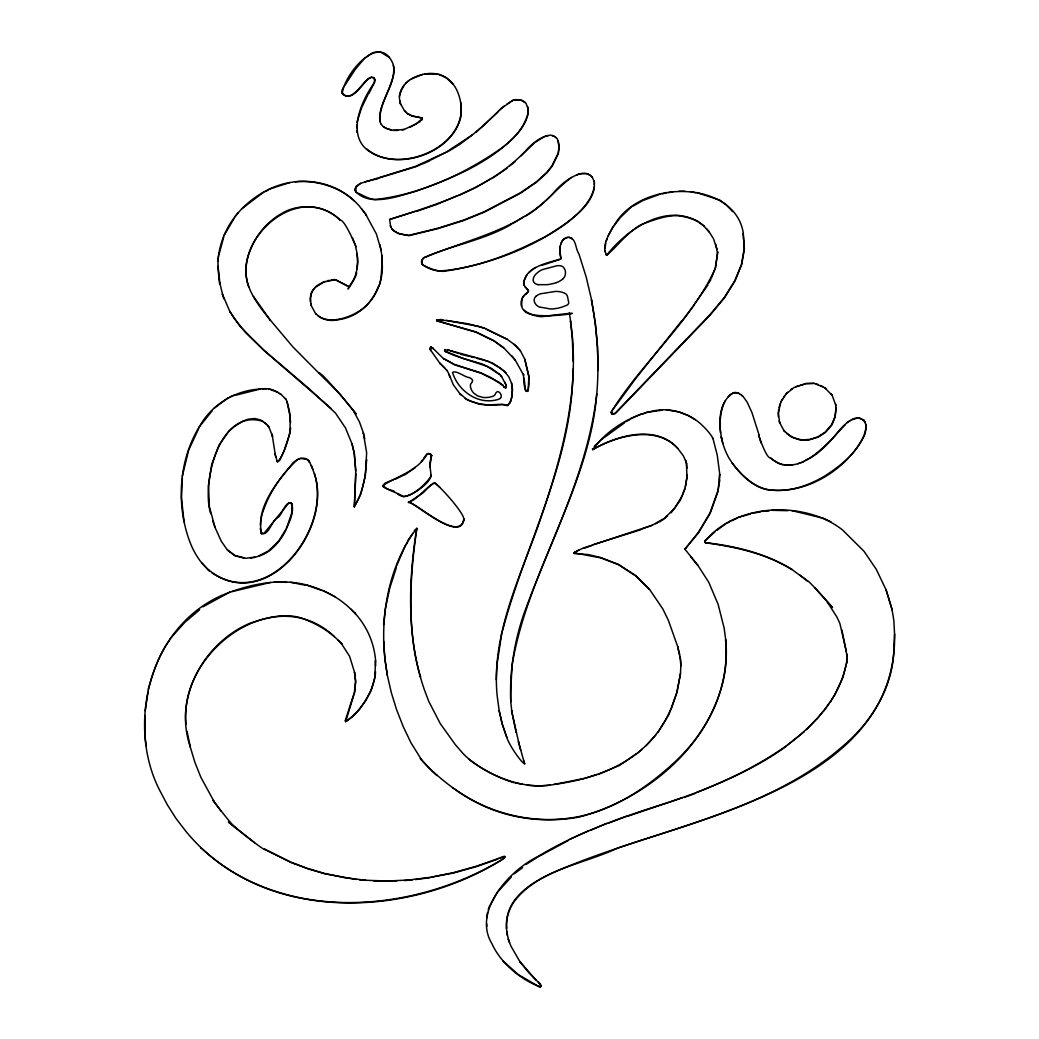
<?xml version="1.0" encoding="UTF-8"?>
<svg xmlns="http://www.w3.org/2000/svg" width="1039" height="1039" viewBox="0 0 1039 1039"><rect width="100%" height="100%" fill="white"/><g stroke="black" fill="none" stroke-linecap="round" stroke-linejoin="round"><path stroke-width="1.5" d="M514.084 782.731C495.538 777.042 475.758 766.561 463.017 753.548L455.199 744.482L440.263 723.625L428.756 701.364L424.315 689.571C406.47 637.686 408.431 580.749 416.717 528.267C389.404 564.437 380.053 613.789 384.898 658.466L383.599 641.154M420.366 676.74L420.548 677.09C406.236 630.465 410.132 572.138 416.977 528.306M357 192.929C359.988 193.332 369.196 199.774 375.326 199.54C420.925 194.241 464.03 174.253 501.473 148.187C512.201 140.161 522.318 129.94 526.851 117.056C528.215 115.913 528.007 105.718 528.254 111.524C527.526 119.589 523.02 126.823 518.058 132.992C491.161 162.655 451.939 178.383 415.042 191.514C397.469 196.488 370.157 206.748 356.026 191.877M680.48 673.584L676.844 692.156L671.545 707.975L665.324 720.559L657.713 732.651L668.817 714.702L677.025 692.506L680.48 673.584L680.831 665.921L680.675 660.349L677.688 646.752L679.727 654.648M680.155 656.414L680.831 665.921M399.781 100.614C400.288 103.926 399.197 98.471 399.444 96.302C399.677 93.12 400.833 90.068 402.522 87.38C407.911 79.003 417.951 74.691 427.561 73.626C453.225 70.951 463.667 96.575 460.771 117.212C452.459 152.149 401.535 170.539 371.572 152.759C346.818 139.07 358.065 105.459 374.43 82.562L374.767 79.743M345.701 721.56L345.338 720.378L354.481 692L355.546 681.194L354.468 672.298L355.741 681.545L354.663 692.351L345.701 721.56L352.779 716.455L359.325 709.715L365.819 700.494L371.105 690.701L374.936 676.947L375.456 660.752L375.586 666.025M465.225 398.534L471.446 401.586L479.317 403.872L488.005 404.885L502.538 404.288L507.526 405.275L509.954 402.366L511.617 397.327L512.318 389.534L511.526 383.131L512.5 389.885L511.798 397.677L510.136 402.716L507.461 405.691L502.72 404.639L488.187 405.236L479.499 404.21L467.251 399.833L459.978 393.742L461.55 395.352M499.175 710.728L502.149 723.975L506.811 737.456L502.331 724.313L499.175 710.728L497.136 695.507C491.473 636.66 518.058 581.398 537.527 527.578C560.553 461.407 581.217 391.612 570.45 320.882L572.359 338.623L573.021 361.117M502.59 630.478C525.552 543.397 572.723 460.978 573.009 369.079M243.931 558.099L235.022 555.787L227.541 550.073L234.827 555.449L246.1 558.281L257.14 556.735L268.4 550.995L278.634 541.059L286.439 528.474L291.595 513.422L292.271 505.551L291.595 503.629M286.439 528.474C289.336 522.279 294.466 511.902 291.725 503.811M430.925 475.278C430.951 482.68 413.262 495.109 403.509 496.889C397.898 492.382 386.95 490.759 383.17 485.278C398.119 475.862 417.99 470.784 427.328 453.835C428.899 452.848 431.25 453.926 431.627 455.718M846.772 659.323C847.395 641.998 846.11 673.96 846.954 659.674M452.744 787.939L452.562 787.588C484.992 811.576 526.215 823.2 566.359 818.524C607.932 814.069 644.544 789.952 674.597 762.21C698.702 739.781 717.066 710.572 723.612 678.077C726.066 665.428 726.768 652.466 725.573 639.647C726.819 649.258 726.391 659.142 725.352 668.804C714.806 742.56 648.375 798.614 579.243 817.018C546.163 823.135 511.214 819.174 480.771 804.654C461.121 795.082 443.484 781.822 427.795 766.678C406.989 744.002 436.003 776.198 437.094 775.484L436.912 775.133M201.865 563.047C219.528 581.243 200.813 563.138 198.527 558.488C195.994 554.995 192.709 548.995 191.111 544.981C176.149 508.487 177.786 462.056 199.189 427.016C211.449 404.703 234.788 390.326 260.282 389.041C265.257 388.287 270.491 388.586 275.049 390.872C276.984 391.521 283.4 396.054 279.985 393.794M184.007 521.877L181.487 497.902L182.345 478.096M374.547 82.289L374.598 79.211M528.293 290.452C523.539 286.037 530.072 289.764 527.825 292.128C522.994 295.284 519.11 301.739 522.059 307.401C521.799 310.531 535.488 317.947 544.033 316.466C614.867 306.765 531.539 323.7 524.098 310.388M719.546 480.096L719.637 474.485L718.118 491.083L710.144 513.383L698.65 532.578L685.078 549.034L698.468 532.241L709.962 513.045L717.936 490.746L719.728 480.447M715.572 267.997C718.676 242.944 718.404 249.685 715.053 268.906C690.325 322.545 642.453 361.624 611.464 411.522L612.036 413.86L615.114 413.236L709.78 314.934L724.417 297.323L734.885 280.517L741.482 264.335L744.223 248.646L743.21 233.359L744.405 248.983L741.664 264.672L735.067 280.868L724.599 297.661L709.962 315.285L615.296 413.587L612.529 414.327L611.439 412.275M364.754 438.848L363.312 432.886L366.637 452.614L365.351 475.745L360.715 494.356L354.338 506.902L355.728 472.031L354.169 453.017L352.091 444.147L354.351 453.355L355.858 470.953M354.338 506.902L355.858 473.797M187.033 731.326L190.332 746.95C173.175 697.935 203.709 642.907 249.789 623.296C267.763 617.231 288.115 611.62 306.362 619.984C318.051 624.725 329.207 631.257 338.156 640.232C345.948 648.544 340.454 642.336 338.156 640.232M186.007 724.391C178.189 652.102 274.348 580.022 334.389 636.595M212.683 520.695L214.956 527.215L209.41 506.798L208.449 485.434L211.722 464.368L218.995 445.147L228.736 431.51L233.775 426.99L242.866 421.146L248.23 419.185L254.776 418.509L260.685 419.977L266.27 423.99L265.036 422.912M210.709 513.643C201.228 483.836 219.06 406.73 263.542 421.6M277.413 461.693L276.932 461.238L278.127 461.524L279.855 460.095L284.179 450.692L290.037 432.782L290.206 417.081L287.011 401.548L289.504 411.535L290.595 422.535M218.034 266.322C218.787 281.686 221.684 298.011 218.034 266.322C217.593 255.789 220.086 245.295 223.982 235.567C233.204 213.45 252.126 196.111 274.101 187.02C294.102 179.033 317.44 179.344 336.857 188.877C344.61 192.488 352.922 199.137 357.858 204.41C361.04 207.748 373.274 224.411 361.481 208.709M342.325 93.107C344.61 73.886 377.547 34.677 391.508 60.743C401.651 78.055 377.209 101.393 380.222 121.836C376.209 105.9 396.963 82.523 393.365 65.47M342.156 91.887L342.156 90.185M731.716 462.498C740.119 473.407 753.028 487.447 768.938 489.759C788.744 492.681 808.719 485.758 825.473 475.576C841.72 464.914 858.656 451.64 864.993 432.51C867.604 418.873 865.721 432.99 864.227 435.731C846.577 470.07 805.303 495.733 766.146 489.473C749.989 485.525 736.833 470.55 729.092 458.29C726.157 452.978 724.664 449.29 722.819 443.497C720.066 432.627 721.313 436.432 722.819 443.497M893.865 649.323L894.579 634.271C897.202 774.237 719.572 813.03 617.556 848.136C583.424 864.253 538.786 869.539 514.344 901.307C508.85 909.112 505.928 918.736 506.59 928.295C503.577 889.904 549.787 873.474 577.84 862.448C669.61 826.68 773.756 809.823 848.72 740.963C874.37 717.339 893.137 684.87 893.865 649.323L894.047 649.661M528.786 383.508L528.695 375.975L524.773 359.169L528.877 376.313L528.15 390.755L528.968 383.859M356.325 879.449L324.726 873.786L307.687 868.747L291.128 862.539L264.49 849.149L290.946 862.201L307.505 868.396L324.545 873.435L344.922 877.747L365.754 880.267L387.222 881.02L408.847 880.007L431.211 877.189L453.433 872.643L476.446 866.201L499.097 858.24C503.473 857.695 507.954 854.24 502.863 859.175C407.366 919.021 261.854 924.58 185.487 830.836L175.877 818.264L167.188 804.563L159.448 789.822C126.667 725.716 148.174 626.842 223.281 594.75C252.126 583.217 285.102 576.463 315.168 587.658C326.558 591.49 337.207 597.334 345.636 604.503C347.364 605.373 363.442 621.725 350.546 608.828M144.966 733.287L144.915 715.533M606.698 255.165C625.907 230.593 664.622 202.566 698.026 221.515C702.78 224.684 709.676 230.346 698.208 221.865C692.052 218.255 684.948 216.644 677.947 215.631C665.661 215.333 653.687 220.06 642.284 224.112C627.972 231.242 618.556 245.113 606.932 255.126C599.854 246.75 611.581 229.281 616.296 221.917C645.7 177.838 736.028 181.552 743.392 233.71M422.366 118.524L416.184 123.888L404.262 129.42L393.521 130.356L387.729 129.044L383.456 126.719L385.092 127.836M540.903 986.102L540.059 984.076C540.527 984.946 541.527 986.297 540.306 986.959C519.526 979.206 500.408 962.374 492.031 943.88C472.719 912.489 506.993 871.773 538.397 856.214C578.567 832.018 623.023 816.693 667.558 802.77C709.741 788.77 751.249 770.821 787.562 744.95C814.615 724.534 840.343 697.455 846.369 662.856M408.327 502.149C414.626 501.46 459.978 543.826 463.888 518.864C461.433 545.085 412.106 500.136 408.509 502.499C418.392 498.889 425.458 487.148 434.938 482.901C445.653 492.291 460.459 509.889 463.381 517.097M253.477 296.453L270.374 320.311C255.971 302.193 241.386 284.154 247.126 259.568C252.139 238.788 266.737 220.398 286.063 211.164C303.739 203.034 326.155 206.293 340.13 220.073C346.636 219.93 363.234 265.789 352.494 237.892M248.698 286.803C231.697 239.074 298.803 180.059 340.13 220.073M592.685 449.575C616.426 435.809 655.765 423.639 677.883 448.562C656.921 425.055 617.192 435.328 592.788 449.614C606.529 429.678 633.764 413.106 659.168 410.002C675.298 408.379 692.571 415.353 702.948 426.055C705.52 428.393 709.455 432.834 711.728 436.263C712.183 436.874 713.858 440.445 712.533 437.653M596.918 394.262L596.737 393.924C588.1 471.096 550.397 540.89 524.188 612.984C514.266 641.492 509.448 671.688 510.772 701.857C510.5 691.234 511.435 676.844 512.136 664.986C525.344 585.632 570.333 515.928 589.477 438.016C600.802 392.898 599.958 345.39 591.464 299.855L595.451 323.713L597.62 347.546L597.906 370.507M574.164 553.501L588.126 554.553L600.711 557.553L618.426 564.385L635.881 575.775L649.466 589.334L636.063 576.113L618.608 564.735L600.893 557.904L573.84 552.826L582.723 548.28L652.349 525.215L664.791 518.045L674.843 507.967L682.194 495.746L685.35 486.797L686.974 477.524L686.428 463.303L687.065 468.199M685.35 486.797L687.324 474.758M356.338 272.179C358.884 274.958 338.246 303.596 353.792 279.413C358.611 269.257 358.377 256.685 355.624 247.087M356.922 269.218L357.754 261.711L357.117 253.698M421.743 262.594C421.055 260.802 422.315 258.997 423.626 257.867C467.875 239.1 519.864 229.957 553.787 192.579C561.32 183.15 582.1 166.837 590.931 176.02M421.704 262.036L423.055 258.438M721.702 438.653C718.559 423.665 718.183 402.327 732.963 393.158C736.781 389.924 745.703 398.716 741.625 395.314M720.598 433.003C719.495 423.561 720.001 410.145 725.313 400.768M291.128 503.331C285.206 500.175 281.673 516.825 277.127 517.942C271.595 521.071 269.348 534.63 261.815 533.903C255.256 508.824 275.958 483.447 291.05 465.329C294.453 459.861 304.193 454.575 308.999 461.329M260.464 525.215L261.036 517.942M431.081 475.304L429.691 463.823L431.471 455.589M426.6 454.381C434.731 451.056 429.432 464.264 429.782 467.082M527.565 106.601L528.046 108.524L526.007 103.368L522.149 100.354L515.643 99.588L512.5 100.536L501.434 108.316L484.603 124.589L472.381 134.875L445.887 152.356L415.288 166.461L360.65 183.345L356.624 185.851L355.286 188.345L355.494 190.812L355.208 189.903M355.429 190.553L356.286 186.851L360.65 183.345M786.523 433.471L794.043 438.003L801.705 439.861L809.952 439.458L818.044 436.783L825.2 432.12L831.681 424.626L835.018 416.587L836.057 407.782L835.2 416.938L831.862 424.964L825.382 432.471L818.225 437.133L808.043 440.12L799.874 439.952L790.913 436.731L783.861 430.471L785.055 431.847M523.786 283.504C524.812 266.309 548.891 262.997 561.047 258.737C559.19 252.958 558.333 238.256 568.424 237.269C576.723 238.58 574.866 247.711 579.009 254.204L586.217 277.114L591.646 300.206M521.617 306.375L522.007 298.725M540.566 986.803L540.683 985.466M345.286 720.702L345.623 721.534M393.729 231.035L400.262 234.035L408.769 235.346L437.783 228.268L463.602 220.112L484.2 211.735L520.305 192.864L536.41 181.812L546.774 172.396L552.008 165.824L558.19 153.201L558.969 147.59L558.138 140.733L559.125 146.057L558.372 153.551L552.19 166.175L546.956 172.747L536.605 182.15L520.487 193.215L484.395 212.086L463.784 220.463L437.964 228.606L408.95 235.684L397.716 233.398L391.924 229.022L392.963 230.177M779.211 421.016L779.718 422.795L778.237 413.236L780.847 402.041L786.224 393.794L793.952 387.56L805.563 383.599L814.082 383.365L824.654 387.664L832.304 395.521L831.304 394.054M778.38 417.016L778.614 409.444M310.804 303.843L311.193 305.57L310.206 298.18L312.012 291.452L316.44 286.011L322.791 282.283L335 279.634L349.013 286.621M310.362 301.752L310.856 294.258M212.034 572.866C269.348 611.231 332.155 527.708 314.375 473.641C333.428 529.994 264.854 616.413 208.19 569.528M422.652 264.516L423.042 265.049L422.457 264.309C428.081 269.322 436.302 271.14 443.718 271.361C487.434 264.724 530.76 249.126 566.762 223.073C577.684 214.203 589.996 204.462 593.776 190.189C594.594 187.527 594.373 178.825 594.308 184.526M704.819 541.098C704.936 541.89 704.949 542.423 705.871 542.722C735.703 546.046 765.756 553.462 791.614 569.216L791.796 569.567C765.873 553.268 735.209 546.956 705.442 542.735C705.091 542.397 704.832 541.968 704.754 541.488C736.95 501.941 806.355 501.071 842.655 530.072L864.045 551.319L876.228 569.242L886.098 589.853L892.306 610.361L886.098 589.853M366.572 148.811C398.002 176.136 468.108 147.161 460.693 102.445M560.268 246.061L559.774 250.178M317.752 315.557C329.22 324.441 348.286 318.207 360.104 310.57C368.598 304.882 374.819 296.115 378.274 286.569C383.391 283.27 381.508 233.983 382.326 266.607C382.651 291.894 364.546 315.843 338.987 319.622C333.753 320.83 328.103 320.791 323.103 318.7C320.467 318.428 313.648 311.713 316.414 314.22M430.224 348.766L430.497 349.611L430.536 346.779L433.107 348.597L432.198 347.792M430.419 349.104L430.471 347.351L431.51 347.104M684.831 549.047L697.948 565.541L690.662 556.527M354.156 506.564C363.208 492.72 365.754 475.914 366.572 459.719L366.754 460.056M396.391 567.541L389.716 588.165L385.391 608.646L383.56 624.582M506.292 387.495L506.071 386.3L505.98 387.521M605.763 243.334L605.101 248.022M404.444 84.73L401.171 90.601L399.444 96.302M145.2 710.871L148.122 691.169M345.896 721.521C359.767 712.364 374.845 690.104 375.534 671.662M523.877 760.964L524.617 763.899L518.435 741.664L520.669 750.184M487.512 912.528L486.694 918.047M497.291 662.453L502.019 631.595M526.877 275.036L523.578 281.816M277.699 461.667C283.556 456.03 289.323 437.094 290.66 427.99M384.729 483.473C378.91 489.044 393.69 489.694 394.664 491.837M423.496 265.4C426.237 266.633 435.081 271.179 440.614 270.906C477.265 268.153 512.824 253.386 545.215 236.71C564.333 225.021 589.801 209.333 594.373 186.643M514.045 344.26L520.435 350.831L515.838 345.714L507.409 339.415L484.694 328.285L468.472 323.856L446.562 320.493L436.601 320.012L437.003 320.83L476.213 332.298L494.083 341.013L503.603 347.818L493.902 340.662L476.031 331.948L437.003 320.83M397.469 493.837C408.067 503.383 426.86 482.421 431.081 476.291M367.988 94.575L361.611 107.744L356.948 122.251M198.683 428.6L188.63 450.186L182.293 476.265M511.526 383.131L508.72 376.702L504.279 371.157L492.889 363.247L482.005 359.247L447.887 349.948L444.653 349.974L445.393 351.572L453.848 355.286L487.161 366.39L499.525 374.43L491.681 368.559L482.057 363.923L462.965 358.429L444.965 351.065M445.017 349.429L445.393 351.572M218.891 254.932L223.697 237.152M421.691 120.407L422.198 118.459M499.097 858.24C506.616 854.655 506.707 856.539 500.356 860.591C410.301 914.06 281.374 923.411 200.813 847.564L201.008 847.915M834.213 696.182L842.85 677.532L846.227 664.674M261.542 516.877L262.01 513.734M506.629 737.106C509.707 746.275 522.149 763.756 524.734 763.691M443.627 320.519C441.056 317.96 435.951 321.142 436.601 320.012M169.552 640.141C158.824 654.596 152.668 673.402 148.2 689.428M780.107 403.846L778.99 407.561M671.129 512.785L680.259 500.343L685.065 488.655M527.994 390.339L527.124 391.106L528.111 390.82M262.633 512.708C269.062 492.434 282.218 473.719 297.336 459.719M510.967 399.898L510.863 401.093M711.403 277.984L715.053 268.906M562.333 240.71L560.748 244.178M343.896 86.276L342.26 89.848M573.879 553.073L574.255 553.527M313.895 288.582L311.18 293.31M490.174 905.086L497.525 892.124L511.383 876.955M234.087 218.489L223.982 235.567M613.088 226.554L607.906 236.476M782.679 398.56L780.847 402.041M714.819 531.968L705 540.657M406.223 544.423L407.548 541.877M710.897 279.634L708.637 283.218M259.36 555.956C270.997 552.553 280.452 541.007 285.959 530.059M368.897 93.588L374.43 82.562M526.046 294.297L528.163 291.556M523.968 295.751L522.318 298.089M344.896 85.25L355.377 69.288L364.884 57.859M412.847 533.254L408.028 540.254M695.156 302.985L708.04 284.829M578.58 550.047L573.853 552.761M212.32 410.561L199.189 427.016M830.213 702.429L833.304 697.13M426.211 454.757L423.613 458.381M614.075 225.736L620.205 217.671L631.816 206.475M681.662 320.895L635.79 378.443L611.464 411.522M682.805 319.96L694.377 304.609M823.914 710.871L829.213 703.312M260.269 528.344L261.166 533.137L264.088 533.28L288.998 502.759L291.634 503.798M417.418 528.864L414.301 530.526M199.618 609.828L185.124 622.049L170.175 638.634M468.953 759.301C491.85 776.665 523.721 790.367 554.255 784.406C593.022 779.172 633.569 765.094 657.531 732.313M645.453 746.288L655.947 734.846M783.237 464.693C779.757 464.615 773.899 461.043 770.626 458.056C773.289 460.095 778.64 463.797 783.237 464.693C802.731 468.147 819.096 451.484 831.823 439.211C837.681 432.782 853.551 409.366 864.578 421.315M805.381 460.368C821.55 453.524 832.81 437.497 845.071 424.847M624.335 422.977L601.399 439.614L594.23 446.458M817.083 718.936L822.823 711.728M563.541 239.334L562.709 240.204M408.509 502.499L423.483 492.499L431.523 484.33M342.467 93.536C352.13 103.38 363.455 80.561 369.442 77.925L371.52 77.042L373.391 77.574M342.766 93.991C352.52 103.523 363.572 80.886 369.624 78.276L371.702 77.393L373.572 77.925M524.838 216.45C542.852 206.8 555.696 189.007 571.437 177.409M806.459 729.716L815.914 719.741M390.365 225.723L390.729 226.931L389.625 219.476C438.575 203.787 491.967 188.228 527.513 148.733C533.319 142.966 540.02 137.096 548.319 135.525C552.138 133.524 558.385 139.499 556.112 137.732M521.007 155.863L534.501 142.824L544.54 136.538M325.09 281.374L314.687 287.673M532.059 269.776L528.773 272.815M476.239 132.135L497.811 112.134M264.153 191.76L241.84 208.748M787.562 744.95L804.212 731.755M504.486 105.835L498.447 110.978M228.035 397.885L213.943 408.405M515.383 161.383L509.357 166.149M511.058 224.086L511.24 224.424C484.499 240.126 450.705 245.555 423.626 257.867M636.985 753.639L642.336 749.145M730.924 394.223L730.027 394.937M663.025 519.812L667.532 515.76M522.604 867.63L514.214 873.799M366.131 57.379L371.092 53.521M717.105 530.202L726.417 523.266M404.483 475.122L415.34 467.459M567.554 237.347L563.969 238.97M492.811 177.968L506.954 168.396M598.113 774.471L619.647 765.353L635.725 754.197M447.432 151.876L459.654 144.486L472.381 134.875M410.041 127.29L420.198 121.511M696.286 792.679C726.819 780.588 759.184 766.042 786.484 746.171M850.227 420.613L847.188 422.587M633.167 206.047L642.881 200.527L660.973 193.812M393.82 479.447L385.118 483.161M568.411 840.486L538.579 856.565L525.942 864.5M535.54 267.504L533.176 268.945M230.697 591.633L202.917 606.828M513.227 100.186L507.097 103.965M660.012 521.786L661.869 520.175M727.858 522.877L730.196 521.058M512.604 223.645L523.344 216.982M629.608 419.808L625.413 421.782M732.963 393.158L731.417 393.911M422.691 74.405L411.366 78.964M458.68 195.527L475.836 187.514L491.343 178.435M299.739 458.576L297.907 459.368M265.555 191.475L268.01 190.202M731.677 520.76L736.95 518.305M439.718 487.226L435.445 483.395L433.081 483.226M640.946 414.067L630.764 418.691M801.42 462.667L804.186 461.368M395.197 479.317L403.223 475.381M857.227 418.133L851.837 419.769M289.842 182.539L269.049 189.215M234.256 395.223L230.061 396.859M379.352 177.877L415.483 166.811L429.601 160.915M590.49 830.395L606.542 823.42M374.689 52.249L371.923 53.106M416.886 211.242L436.77 204.41L457.069 195.852M804.654 384.196L795.744 386.677M608.166 823.252L626.582 816.225M684.285 797.394L694.935 793.562M750.6 513.993L738.106 517.396M431.211 877.189L453.614 872.981L476.628 866.552L497.772 859.123M584.256 548.15L592.386 545.345M628.257 816.083L682.571 797.601M541.813 265.322L559.722 259.555M640.998 529.656L593.555 544.527M642.31 414.029L644.687 413.249M232.165 591.581L270.478 582.463M548.319 135.525L545.462 136.187M525.227 102.406L521.123 100.315L513.98 99.913M554.255 784.406L584.515 778.419L596.49 774.613M235.879 395.158L260.282 389.041M737.729 392.898L733.495 392.976M378.092 178.617L364.871 181.825M527.383 391.43C522.682 392.158 523.825 367.455 523.448 375.819M661.882 410.236L645.687 412.509M330.558 280.348L327.428 280.647M662.635 193.838L666.921 192.54M307.232 459.472L300.362 458.394M250.49 558.164L254.88 557.385M586.399 173.656L580.191 173.708M760.314 512.019L751.781 513.266M814.082 383.365L805.563 383.599M668.596 192.67L672.908 191.683M527.059 391.119L525.487 390.015L524.124 378.352M437.237 74.003L425.12 73.938M335 279.634L331.857 279.686M404.392 880.578L412.223 879.955M415.418 879.552L429.795 877.734M527.254 785.263L538.254 785.952L550.384 785.211M769.029 510.954L761.509 511.409M784.965 465.043L792.25 465.082M379.962 52.132L375.741 52.067M354.143 200.722C339.636 187.059 315.83 179.734 295.245 181.773M286.556 582.36L274.361 581.957M266.672 388.716L262.412 388.781M373.598 880.877L396.677 880.929M787.809 510.694L771.782 510.292M393.521 130.356L397.755 130.472M538.228 284.66L546.956 284.686A40.664 35.417 -28 0 0 556.268 282.66M571.385 238.009L568.84 237.282M863.851 420.34L859.123 418.081M673.103 410.95L666.726 409.911M421.938 117.939L412.288 116.173L407.833 113.77L412.093 115.836L422.094 118.004M359.52 879.838L365.754 880.267M475.511 325.778L446.562 320.493M305.986 585.334L290.608 582.308M695.416 192.657L690.844 191.67M821.563 517.825L791.822 510.604M278.387 392.573L268.776 388.911M471.264 357.065L474.823 357.533M385.976 128.304L391.43 130.07M555.125 136.745L552.254 135.538M677.363 411.847L674.155 410.795M718.546 199.735L696.688 192.527M476.446 358.221L488.979 361.559M349.195 286.972L335.792 279.764M460.277 354.182L469.836 356.455M389.326 57.496L380.975 52.327M452.913 84.016L446.354 77.899L438.835 74.34M458.731 353.455L447.887 349.948M499.993 382.729L481.239 373.274L454.627 364.806L443.575 358.559L454.446 364.455L481.057 372.923L491.187 377.651L502.967 385.495L500.941 383.612M321.817 590.464L307.167 585.295M686.117 414.808L678.701 411.847M590.204 175.279L587.243 173.89M505.097 387.677L503.889 386.638L505.772 388.105M486.226 329.181L507.409 339.415M739.573 393.742L738.158 393.054M503.045 960.984L518.331 974.595L539.605 986.998M490.46 362.468L500.304 367.936L506.123 373.17M831.031 521.877L822.823 517.98M334.714 596.607L322.934 590.607M695.416 419.743L687.35 415.055M732.56 211.527L726.183 204.8L719.676 199.982M592.853 449.614L592.373 448.861M526.279 391.248L525.487 390.015M254.516 842.707C191.734 792.484 261.581 849.655 264.672 849.499M791.614 569.216L807.563 581.048L799.9 575.022M406.652 112.887L404.522 110.861L408.015 114.108M443.757 358.897L432.484 347.831M330.896 408.223L264.322 350.766L240.035 326.337L229.684 311.232L234.282 318.583L245.957 332.961L264.14 350.429L308.531 388.196L335.454 413.028L345.468 427.873L352.273 444.484M611.815 413.938L611.153 412.574M539.657 983.582L538.41 982.154L538.968 982.829M383.638 127.057L381.261 124.355M309.31 461.784L307.856 460.16M535.851 979.907L520.058 961.854L528.864 972.725L538.592 982.504M605.672 254.529L605.867 254.88M503.421 347.481L515.253 360.104L511.772 355.754M281.127 394.43L285.79 399.184L285.27 398.495M291.115 503.123L291.777 503.967M807.381 580.697C810.394 581.269 857.305 635.868 814.732 587.606M445.16 368.377C429.925 353.351 452.679 376.222 446.147 369.585M499.343 374.079L501.603 376.521L500.603 375.43M591.269 176.111L592.386 177.435L591.931 176.929M770.626 458.056C764.626 458.368 753.639 418.016 761.067 442.991M340.493 394.547L318.973 373.209C320.999 368.975 384.859 449.575 340.675 394.898M703.572 225.71L709.13 231.853L706.546 228.853M525.747 287.491L525.24 286.894L526.474 288.4M318.973 373.209L292.894 346.909L270.192 319.973M236.36 828.135C232.359 827.356 198.319 780.172 220.762 810.836M266.088 423.639L269.244 427.665L267.374 425.12M374.066 78.367L373.689 77.821L374.949 80.094M504.447 387.456L502.785 385.157M743.106 396.456L747.119 402.106L751.937 412.535L758.951 434.601M315.518 313.479L311.012 305.219M539.15 982.855L539.968 983.985L539.475 983.232M227.723 550.423L221.359 541.384L214.774 526.877M354.948 613.14C367.299 627.037 374.196 642.959 375.637 661.103M404.716 111.212L400.236 103.199L400.716 104.614M440.224 363.78L430.497 349.974L430.717 350.663M677.883 448.562L683.376 455.9L686.337 462.381L685.506 459.926M341.299 643.427L349.585 656.284L354.663 672.649M422.639 264.646L421.977 263.594M460.16 394.093L453.277 384.703L449.121 374.417L449.77 377.053M501.421 376.183L505.98 384.975L504.993 382.144M592.204 177.098L594.334 181.721L594.191 181.046M649.284 588.996L662.882 609.049L668.35 620.27L677.87 647.089M708.949 231.502L713.572 238.866L716.923 249.451L715.637 244.048M784.042 430.808L779.536 422.444M863.929 420.301L864.357 420.977M556.826 138.382L558.32 141.07M374.066 78.237L374.676 79.289M392.106 229.359L390.547 226.58M697.766 565.19L708.728 582.23L718.131 604.373L724.092 627.881L725.754 639.985M342.61 93.77L342.948 94.341L341.987 91.887M525.422 287.245L524.046 284.868M421.769 760.171L410.963 742.781L403.197 726.547L396.612 709.728L391.326 692.662L387.3 675.181L384.716 658.116M827.122 601.711L836.992 617.192L839.863 623.387L846.369 651.856L841.902 630.037M422.12 263.841C423.068 265.452 421.029 261.75 422.159 263.945M515.071 359.754L522.981 374.027M520.253 350.494L524.955 359.52M285.608 398.833L287.206 401.885M520.24 962.205L510.928 946.152L508.292 939.152L509.474 942.711M365.715 214.281L376.456 234.139L381.105 250.243L379.923 244.749M539.786 983.647L540.683 985.336M214.255 801.861L200.852 777.263L194.851 762.197L190.15 746.599M309.128 461.433L309.596 462.251L308.817 460.991M353.689 411.314L359.468 421.951L363.507 433.237M447.497 371.248L449.303 374.754M832.122 395.184L835.85 405.522L835.564 403.742M355.585 191.215L356.208 192.228L355.377 190.721L355.663 191.319M269.062 427.328L272.556 436.471L271.919 433.925M863.669 419.99L865.331 422.886L864.799 421.743M865.838 425.107L865.669 424.224L866.162 427.224M826.122 388.69L824.654 387.664M822.693 386.508L820.641 385.508M818.524 384.638L816.329 383.923M792.238 388.586L790.601 389.742M684.909 191.241L678.922 191.241M787.601 392.352L786.224 393.794M784.939 395.314L783.757 396.898M799.861 462.978L798.004 463.693M729.599 395.339L728.027 397.041M579.32 173.955L576.619 174.916M607.049 238.723L606.334 241.009M605.01 250.36L605.049 251.594M571.918 238.399L572.346 238.97L571.658 238.204M559.969 251.828L561.047 258.737M704.754 541.358L705.442 542.735M611.179 412.249L611.348 412.912M658.817 522.085L655.635 523.773M528.02 289.894L528.513 290.998M528.332 290.764L528.487 291.44M523.734 282.608L524.227 285.206L523.669 283.595M652.349 525.215L642.362 528.825M525.007 294.738L524.461 295.232M409.288 80.315L407.963 81.289M445.887 152.356L430.821 159.98M406.717 82.354L405.535 83.51M421.873 117.641L422.379 118.667M404.262 129.42L402.106 129.927M484.694 328.285L476.693 325.752M415.171 211.411L389.625 219.476M356.715 125.005L356.689 127.758M356.871 130.485L357.169 132.55M421.535 261.971L421.847 263.14L421.6 262.516M436.938 320.804L436.796 320.622M444.627 350.052L444.809 350.779M444.627 350.507L445.095 351.364M355.195 188.968L355.364 189.63M431.042 454.537L431.614 455.602M431.445 455.368L431.653 456.147M463.888 519.799L464.082 520.513M422.535 460.004L421.353 461.55M588.827 830.655L569.645 839.369M496.941 663.57L496.278 679.714M516.149 732.573L511.539 710.481L518.617 742.015M238.139 212.787L234.697 217.034M383.079 485.668L383.326 486.603M383.144 486.252L383.56 487.031M405.379 545.358L396.69 565.723M522.604 784.367L515.318 782.822M218.502 255.88L217.982 261.075M223.892 298.868L222.385 294.128L229.866 311.583M312.869 469.368L311.271 465.576L314.375 473.641M308.076 460.173L308.648 460.913M275.738 456.874L274.997 453.614L277.192 461.628M387.3 675.181L385.131 660.012M291.284 503.279L292.401 505.435M538.786 982.491L539.332 983.193M540.722 985.751L540.851 986.401M507.383 935.49L506.746 931.749L508.474 939.49M489.473 905.995L488.213 909.8M486.642 923.567L486.914 926.294M260.854 532.449L261.516 533.669M144.837 734.547L146.083 745.677M381.118 124.173L380.196 122.095M309.414 461.9L311.453 465.914M342.649 93.874L342.143 92.77M374.495 78.951L374.871 79.821M422.042 263.685L421.665 262.802M713.04 438.757L717.274 455.29L719.832 474.836M865.149 422.548L865.851 424.574M523.76 284.037L524.072 284.803M399.859 101.744L400.418 103.536M430.315 349.273L430.678 350.325M463.485 517.617L463.888 518.864M219.723 282.556L222.567 294.466M686.156 462.03L686.61 463.654M505.798 384.638L506.253 386.651M272.374 436.133L275.179 453.965M892.124 610.01L893.852 620.517L894.579 634.271M523.591 283.166L523.851 283.946M569.255 312.843L570.645 321.22M380.923 249.905L381.897 255.841M594.152 181.37L594.438 182.409M527.864 108.173L528.189 109.511M846.188 651.505L846.785 654.869M716.741 249.113L717.261 252.243M506.396 927.957L506.928 932.1M835.668 405.171L836.057 407.782M510.772 701.857L511.72 710.819M341.974 91.536L342.169 92.224M562.93 278.842A7.026 6.117 -28 0 0 565.06 275.53A10.715 9.325 -28 0 0 563.826 267.724A6.13 5.338 -28 0 0 560.865 265.867A10.403 9.052 -28 0 0 556.722 265.789L542.878 269.478A15.91 13.858 -28 0 0 538.501 271.802L535.721 274.296A11.117 9.676 -28 0 0 533.864 277.101A8.182 7.117 -28 0 0 533.176 279.803A4.585 3.987 -28 0 0 533.76 281.985A7.325 6.377 -28 0 0 538.228 284.686M562.93 278.829A16.884 14.702 -28 0 1 556.268 282.66M536.046 296.18A5.663 4.935 -28 0 0 534.462 301.946A10.871 9.468 -28 0 0 539.319 306.986L550.683 308.999A34.586 30.118 -28 0 0 562.852 306.778L566.8 305.219A3.078 2.675 -28 0 0 568.255 304.024A2.779 2.416 -28 0 0 568.697 302.375L567.411 296.18A6.935 6.039 -28 0 0 564.489 293.089L561.657 292.115A22.468 19.572 -28 0 0 555.592 291.414L540.553 293.79A11.052 9.624 -28 0 0 536.085 296.219M472.498 380.962A2.455 2.13 -28 0 0 471.927 379.313A11.598 10.091 -28 0 0 469.277 377.573C465.082 377.482 455.874 369.676 452.523 372.52C458.121 390.586 477.265 404.716 496.564 399.859A7.715 6.715 -28 0 0 500.097 398.457M472.498 380.962A3.156 2.753 -28 0 1 471.602 382.794A4.104 3.572 -28 0 0 470.407 385.664A12.364 10.767 -28 0 0 471.303 389.521A17.559 15.299 -28 0 0 473.992 393.326L477.823 395.989L482.719 397.379A22.884 19.923 -28 0 0 488.369 397.366A17.559 15.299 -28 0 0 493.187 396.145A3.649 3.169 -28 0 0 495.434 393.859A4.701 4.091 -28 0 1 496.408 392.313A1.649 1.442 -28 0 1 497.681 391.703A2.299 2 -28 0 1 499.097 392.158A8.364 7.286 -28 0 1 500.46 393.625A6.195 5.403 -28 0 1 501.253 396.353A2.61 2.273 -28 0 1 500.097 398.469"/></g></svg>
